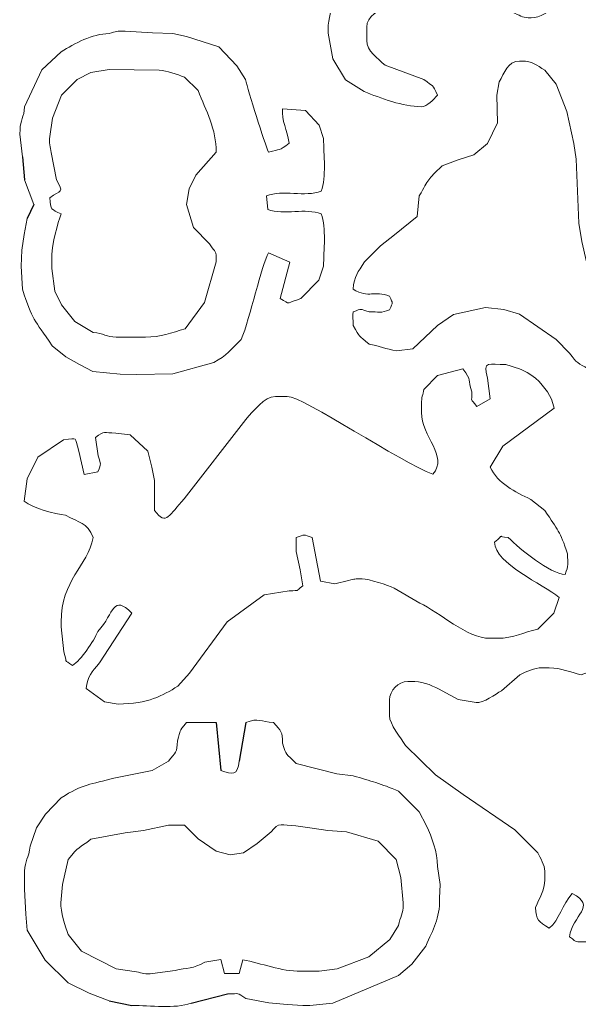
# Model space of a CAD drawing. Header units: millimetres. Extents: x 106 to 656, y 23 to 326.
# Drawn here: x 433 to 519.5, y 28 to 181 of the extents above; entities that cross this region are included whole.
import ezdxf

# ---------------------------------------------------------------- set-up
doc = ezdxf.new("R2010")
doc.units = ezdxf.units.MM
doc.header["$MEASUREMENT"] = 0
doc.layers.add('Layer 1', color=7, linetype='Continuous')

msp = doc.modelspace()

# ---------------------------------------------------------------- linework, layer by layer
for p, q in [((433.41, 159.85), (433.74, 156.3)), ((435.15, 152.45), (434.12, 150.32)), ((463.39, 72.36), (464.1, 64.96)), ((467.95, 72.36), (466.92, 66.38)), ((446.8, 29.32), (450.33, 28.61)), ((459.49, 28.97), (465.13, 30.39))]:
    msp.add_line(p, q)
at = {"layer": 'Layer 1', "lineweight": 20}
for points, knots in [([(529.71, 191.58), (529.71, 191.58), (538.17, 188.74), (538.17, 188.74), (538.17, 188.74), (538.17, 188.74), (540.99, 186.31), (540.99, 186.31), (540.99, 186.31), (542.02, 184.77), (543.34, 182.34), (543.2, 180.27), (543.2, 180.27), (543.2, 180.27), (542.77, 177.49), (542.77, 177.49), (542.77, 177.49), (542.73, 175.54), (542.4, 175.6), (541.69, 173.94), (541.69, 173.94), (541.69, 173.94), (538.82, 171.22), (538.82, 171.22), (538.82, 171.22), (538.82, 171.22), (536.33, 169.91), (536.33, 169.91), (536.33, 169.91), (536.33, 169.91), (532.53, 168.26), (532.53, 168.26), (532.53, 168.26), (532.53, 168.26), (527.59, 167.96), (527.59, 167.96), (527.59, 167.96), (526.23, 169.44), (526.56, 168.43), (526.51, 170.45), (526.51, 170.45), (528.77, 172.58), (531.54, 173.17), (534.31, 174.29), (534.31, 174.29), (534.31, 174.29), (537.13, 177.14), (537.13, 177.14), (537.13, 177.14), (537.51, 179.27), (537.41, 179.27), (536.76, 181.34), (536.76, 181.34), (533.66, 184.42), (531.59, 183.71), (527.92, 184.77), (527.92, 184.77), (527.92, 184.77), (524.07, 185.48), (524.07, 185.48), (524.07, 185.48), (524.07, 185.48), (521.95, 185.96), (521.95, 185.96), (521.95, 185.96), (521.95, 185.96), (518.76, 185.96), (518.76, 185.96), (518.76, 185.96), (518.76, 185.96), (515.94, 183.11), (515.94, 183.11), (515.94, 183.11), (514.86, 182.4), (513.49, 181.34), (512.08, 181.34), (512.08, 181.34), (510.81, 181.34), (510.63, 181.58), (509.59, 182.05), (509.59, 182.05), (508.37, 182.7), (504.66, 185.96), (503.95, 185.96), (503.95, 185.96), (502.21, 185.96), (497.75, 185.07), (496.2, 184.53), (496.2, 184.53), (493.71, 184.48), (486.66, 183.11), (486.66, 179.92), (486.66, 179.92), (486.66, 179.92), (486.66, 177.85), (486.66, 177.85), (486.66, 177.85), (486.66, 176.25), (488.35, 175.06), (489.52, 174), (489.52, 174), (489.52, 174), (495.49, 171.81), (495.49, 171.81), (495.49, 171.81), (497.04, 170.56), (496.81, 171.22), (497.61, 169.38), (497.61, 169.38), (496.95, 168.73), (496.01, 167.6), (495.12, 167.6), (495.12, 167.6), (492.25, 167.6), (488.77, 168.91), (486.28, 169.97), (486.28, 169.97), (486.28, 169.97), (483.37, 171.75), (483.37, 171.75), (483.37, 171.75), (483.37, 171.75), (481.39, 175), (481.39, 175), (481.39, 175), (481.25, 176.6), (480.69, 177.9), (480.69, 179.62), (480.69, 179.62), (480.69, 181.28), (481.25, 182.58), (481.35, 184.24), (481.35, 184.24), (481.35, 184.24), (484.54, 187.73), (484.54, 187.73), (484.54, 187.73), (486.94, 189.27), (493.28, 191.7), (496.2, 191.93), (496.2, 191.93), (496.2, 191.93), (501.56, 194.72), (501.56, 194.72), (501.56, 194.72), (501.56, 194.72), (503.62, 197.56), (503.62, 197.56), (503.62, 197.56), (503.72, 199.1), (503.91, 200.52), (504.66, 201.82), (504.66, 201.82), (506.26, 202.35), (508.7, 202.41), (510.3, 201.82), (510.3, 201.82), (510.3, 201.82), (510.3, 195.13), (510.3, 195.13), (510.3, 195.13), (511.8, 193.77), (510.81, 194.12), (512.79, 194.07), (512.79, 194.07), (513.73, 196.49), (512.55, 199.75), (513.49, 202.18), (513.49, 202.18), (513.49, 202.18), (518.43, 202.18), (518.43, 202.18), (518.43, 202.18), (519.74, 200.75), (519.79, 200.87), (519.84, 198.98), (519.84, 198.98), (519.84, 198.98), (520.54, 196.55), (520.54, 196.55), (520.54, 196.55), (520.54, 196.55), (522.99, 194.01), (522.99, 194.01), (522.99, 194.01), (522.99, 194.01), (527.97, 192.29), (527.97, 192.29)], [0, 0, 0, 0, 0.021277, 0.021277, 0.021277, 0.021277, 0.042553, 0.042553, 0.042553, 0.042553, 0.06383, 0.06383, 0.06383, 0.06383, 0.085106, 0.085106, 0.085106, 0.085106, 0.106383, 0.106383, 0.106383, 0.106383, 0.12766, 0.12766, 0.12766, 0.12766, 0.148936, 0.148936, 0.148936, 0.148936, 0.170213, 0.170213, 0.170213, 0.170213, 0.191489, 0.191489, 0.191489, 0.191489, 0.212766, 0.212766, 0.212766, 0.212766, 0.234043, 0.234043, 0.234043, 0.234043, 0.255319, 0.255319, 0.255319, 0.255319, 0.276596, 0.276596, 0.276596, 0.276596, 0.297872, 0.297872, 0.297872, 0.297872, 0.319149, 0.319149, 0.319149, 0.319149, 0.340426, 0.340426, 0.340426, 0.340426, 0.361702, 0.361702, 0.361702, 0.361702, 0.382979, 0.382979, 0.382979, 0.382979, 0.404255, 0.404255, 0.404255, 0.404255, 0.425532, 0.425532, 0.425532, 0.425532, 0.446809, 0.446809, 0.446809, 0.446809, 0.468085, 0.468085, 0.468085, 0.468085, 0.489362, 0.489362, 0.489362, 0.489362, 0.510638, 0.510638, 0.510638, 0.510638, 0.531915, 0.531915, 0.531915, 0.531915, 0.553191, 0.553191, 0.553191, 0.553191, 0.574468, 0.574468, 0.574468, 0.574468, 0.595745, 0.595745, 0.595745, 0.595745, 0.617021, 0.617021, 0.617021, 0.617021, 0.638298, 0.638298, 0.638298, 0.638298, 0.659574, 0.659574, 0.659574, 0.659574, 0.680851, 0.680851, 0.680851, 0.680851, 0.702128, 0.702128, 0.702128, 0.702128, 0.723404, 0.723404, 0.723404, 0.723404, 0.744681, 0.744681, 0.744681, 0.744681, 0.765957, 0.765957, 0.765957, 0.765957, 0.787234, 0.787234, 0.787234, 0.787234, 0.808511, 0.808511, 0.808511, 0.808511, 0.829787, 0.829787, 0.829787, 0.829787, 0.851064, 0.851064, 0.851064, 0.851064, 0.87234, 0.87234, 0.87234, 0.87234, 0.893617, 0.893617, 0.893617, 0.893617, 0.914894, 0.914894, 0.914894, 0.914894, 0.93617, 0.93617, 0.93617, 0.93617, 0.957447, 0.957447, 0.957447, 0.957447, 0.978723, 0.978723, 0.978723, 0.978723, 1, 1, 1, 1]), ([(434.12, 150.32), (434.12, 150.32), (433.69, 147.83), (433.69, 147.83), (433.69, 147.83), (433.69, 147.83), (433.32, 145.41), (433.32, 145.41), (433.32, 145.41), (433.32, 145.41), (433.18, 142.92), (433.18, 142.92), (433.18, 142.92), (433.18, 142.92), (433.41, 139.37), (433.41, 139.37), (433.41, 139.37), (434.96, 134.51), (435.15, 134.81), (438.02, 130.61), (438.02, 130.61), (438.02, 130.61), (440.13, 128.89), (440.13, 128.89), (440.13, 128.89), (440.13, 128.89), (442.2, 127.71), (442.2, 127.71), (442.2, 127.71), (442.2, 127.71), (444.31, 126.64), (444.31, 126.64), (444.31, 126.64), (444.31, 126.64), (448.54, 126.23), (448.54, 126.23), (448.54, 126.23), (448.54, 126.23), (451.03, 126.17), (451.03, 126.17), (451.03, 126.17), (451.03, 126.17), (456.67, 126.29), (456.67, 126.29), (456.67, 126.29), (456.67, 126.29), (463.02, 128.06), (463.02, 128.06), (463.02, 128.06), (464.99, 129.13), (465.6, 129.96), (467.25, 131.61), (467.25, 131.61), (468.61, 134.93), (470.4, 143.1), (471.48, 144.99), (471.48, 144.99), (471.48, 144.99), (474.77, 143.57), (474.77, 143.57), (474.77, 143.57), (474.77, 143.57), (473.26, 137.95), (473.26, 137.95), (473.26, 137.95), (474.86, 136.88), (474.34, 137.24), (476.46, 137.95), (476.46, 137.95), (476.46, 137.95), (479.23, 140.79), (479.23, 140.79), (479.23, 140.79), (479.23, 140.79), (479.98, 142.92), (479.98, 142.92), (479.98, 142.92), (479.98, 145.41), (480.45, 148.78), (479.61, 151.03), (479.61, 151.03), (477.21, 151.98), (473.92, 150.79), (471.34, 151.68), (471.34, 151.68), (471.34, 151.68), (471.15, 153.81), (471.15, 153.81), (471.15, 153.81), (473.64, 154.82), (477.12, 153.58), (479.61, 154.52), (479.61, 154.52), (480.45, 156.77), (479.98, 160.15), (479.98, 162.69), (479.98, 162.69), (479.98, 162.69), (479.28, 164.76), (479.28, 164.76), (479.28, 164.76), (479.28, 164.76), (477.16, 167.01), (477.16, 167.01), (477.16, 167.01), (477.16, 167.01), (473.64, 167.25), (473.64, 167.25), (473.64, 167.25), (473.5, 165.47), (474.3, 163.99), (474.67, 161.98), (474.67, 161.98), (472.98, 160.62), (473.36, 161.15), (471.48, 160.56), (471.48, 160.56), (470.77, 162.04), (468.33, 170.09), (467.91, 171.81), (467.91, 171.81), (467.91, 171.81), (466.54, 173.94), (466.54, 173.94), (466.54, 173.94), (466.54, 173.94), (463.77, 176.84), (463.77, 176.84), (463.77, 176.84), (463.77, 176.84), (458.79, 178.44), (458.79, 178.44), (458.79, 178.44), (458.79, 178.44), (456.67, 178.91), (456.67, 178.91), (456.67, 178.91), (456.67, 178.91), (453.53, 179.03), (453.53, 179.03), (453.53, 179.03), (453.53, 179.03), (449.3, 179.27), (449.3, 179.27), (449.3, 179.27), (447.93, 179.33), (447.93, 179.27), (446.8, 178.91), (446.8, 178.91), (444.17, 178.85), (441.49, 177.43), (439.38, 176.07), (439.38, 176.07), (439.38, 176.07), (436.42, 173.29), (436.42, 173.29), (436.42, 173.29), (436.42, 173.29), (433.74, 167.6), (433.74, 167.6), (433.74, 167.6), (433.65, 165.95), (433.03, 165.53), (433.03, 164.05), (433.03, 164.05), (433.03, 164.05), (432.99, 163.34), (432.99, 163.34), (432.99, 163.34), (432.99, 163.34), (433.41, 159.85), (433.41, 159.85)], [0, 0, 0, 0, 0.023256, 0.023256, 0.023256, 0.023256, 0.046512, 0.046512, 0.046512, 0.046512, 0.069767, 0.069767, 0.069767, 0.069767, 0.093023, 0.093023, 0.093023, 0.093023, 0.116279, 0.116279, 0.116279, 0.116279, 0.139535, 0.139535, 0.139535, 0.139535, 0.162791, 0.162791, 0.162791, 0.162791, 0.186047, 0.186047, 0.186047, 0.186047, 0.209302, 0.209302, 0.209302, 0.209302, 0.232558, 0.232558, 0.232558, 0.232558, 0.255814, 0.255814, 0.255814, 0.255814, 0.27907, 0.27907, 0.27907, 0.27907, 0.302326, 0.302326, 0.302326, 0.302326, 0.325581, 0.325581, 0.325581, 0.325581, 0.348837, 0.348837, 0.348837, 0.348837, 0.372093, 0.372093, 0.372093, 0.372093, 0.395349, 0.395349, 0.395349, 0.395349, 0.418605, 0.418605, 0.418605, 0.418605, 0.44186, 0.44186, 0.44186, 0.44186, 0.465116, 0.465116, 0.465116, 0.465116, 0.488372, 0.488372, 0.488372, 0.488372, 0.511628, 0.511628, 0.511628, 0.511628, 0.534884, 0.534884, 0.534884, 0.534884, 0.55814, 0.55814, 0.55814, 0.55814, 0.581395, 0.581395, 0.581395, 0.581395, 0.604651, 0.604651, 0.604651, 0.604651, 0.627907, 0.627907, 0.627907, 0.627907, 0.651163, 0.651163, 0.651163, 0.651163, 0.674419, 0.674419, 0.674419, 0.674419, 0.697674, 0.697674, 0.697674, 0.697674, 0.72093, 0.72093, 0.72093, 0.72093, 0.744186, 0.744186, 0.744186, 0.744186, 0.767442, 0.767442, 0.767442, 0.767442, 0.790698, 0.790698, 0.790698, 0.790698, 0.813953, 0.813953, 0.813953, 0.813953, 0.837209, 0.837209, 0.837209, 0.837209, 0.860465, 0.860465, 0.860465, 0.860465, 0.883721, 0.883721, 0.883721, 0.883721, 0.906977, 0.906977, 0.906977, 0.906977, 0.930233, 0.930233, 0.930233, 0.930233, 0.953488, 0.953488, 0.953488, 0.953488, 0.976744, 0.976744, 0.976744, 0.976744, 1, 1, 1, 1]), ([(507.15, 171.45), (507.15, 171.45), (506.77, 169.38), (506.77, 169.38), (506.77, 169.38), (506.77, 169.38), (506.87, 165.12), (506.87, 165.12), (506.87, 165.12), (506.87, 165.12), (505.36, 161.92), (505.36, 161.92), (505.36, 161.92), (505.36, 161.92), (503.25, 160.15), (503.25, 160.15), (503.25, 160.15), (503.25, 160.15), (500.8, 159.38), (500.8, 159.38), (500.8, 159.38), (500.8, 159.38), (498.31, 158.43), (498.31, 158.43), (498.31, 158.43), (495.96, 156.24), (496.34, 156.48), (494.79, 153.81), (494.79, 153.81), (494.79, 153.81), (494.46, 150.62), (494.46, 150.62), (494.46, 150.62), (494.46, 150.62), (490.93, 147.77), (490.93, 147.77), (490.93, 147.77), (490.93, 147.77), (488.77, 146.06), (488.77, 146.06), (488.77, 146.06), (488.77, 146.06), (486.33, 143.63), (486.33, 143.63), (486.33, 143.63), (485.25, 141.91), (484.73, 141.5), (484.54, 139.37), (484.54, 139.37), (487.08, 137.89), (487.79, 139.25), (490.18, 138.3), (490.18, 138.3), (490.75, 136.94), (490.75, 137.59), (490.18, 136.17), (490.18, 136.17), (488.82, 135.64), (488.58, 135.88), (487.03, 135.88), (487.03, 135.88), (485.48, 136.35), (486.05, 136.41), (484.54, 135.88), (484.54, 135.88), (484.5, 135.17), (484.54, 134.75), (484.54, 133.74), (484.54, 133.74), (485.67, 131.85), (485.3, 132.32), (487.03, 130.9), (487.03, 130.9), (488.44, 130.61), (489.67, 130.13), (491.26, 129.84), (491.26, 129.84), (491.26, 129.84), (493.8, 130.13), (493.8, 130.13), (493.8, 130.13), (493.8, 130.13), (497.61, 133.74), (497.61, 133.74), (497.61, 133.74), (497.61, 133.74), (500.1, 135.46), (500.1, 135.46), (500.1, 135.46), (500.1, 135.46), (505.03, 136.53), (505.03, 136.53), (505.03, 136.53), (505.03, 136.53), (507.85, 136.23), (507.85, 136.23), (507.85, 136.23), (507.85, 136.23), (510.3, 135.52), (510.3, 135.52), (510.3, 135.52), (510.3, 135.52), (515.94, 131.61), (515.94, 131.61), (515.94, 131.61), (515.94, 131.61), (518.05, 129.48), (518.05, 129.48), (518.05, 129.48), (519.13, 127.94), (519.37, 127.94), (520.92, 127.06), (520.92, 127.06), (520.92, 127.06), (523.69, 126.7), (523.69, 126.7), (523.69, 126.7), (523.69, 126.7), (524.4, 126.7), (524.4, 126.7), (524.4, 126.7), (525.76, 126.7), (526.79, 127.29), (527.97, 127.71), (527.97, 127.71), (529.43, 129.25), (529.9, 129.19), (530.08, 131.26), (530.08, 131.26), (527.26, 132.56), (526.37, 131.44), (523.88, 132.32), (523.88, 132.32), (523.88, 132.32), (523.69, 134.45), (523.69, 134.45), (523.69, 134.45), (525.95, 135.28), (528.16, 134.28), (530.51, 135.17), (530.51, 135.17), (530.51, 135.17), (530.08, 137.24), (530.08, 137.24), (530.08, 137.24), (528.16, 139.13), (528.81, 138.66), (526.18, 138.6), (526.18, 138.6), (526.18, 138.6), (523.36, 139.72), (523.36, 139.72), (523.36, 139.72), (521.53, 141.56), (521.67, 141.68), (520.64, 143.63), (520.64, 143.63), (520.64, 143.63), (519.93, 146.77), (519.93, 146.77), (519.93, 146.77), (519.93, 146.77), (519.46, 149.61), (519.46, 149.61), (519.46, 149.61), (519.46, 149.61), (519.27, 154.52), (519.27, 154.52), (519.27, 154.52), (519.27, 154.52), (519.04, 159.49), (519.04, 159.49), (519.04, 159.49), (519.04, 159.49), (518.71, 161.92), (518.71, 161.92), (518.71, 161.92), (518.71, 161.92), (517.63, 166.84), (517.63, 166.84), (517.63, 166.84), (517.63, 166.84), (515.94, 171.1), (515.94, 171.1), (515.94, 171.1), (515.94, 171.1), (514.2, 173.23), (514.2, 173.23), (514.2, 173.23), (512.93, 174.06), (512.27, 174.65), (510.67, 174.65), (510.67, 174.65), (510.67, 174.65), (510.3, 174.65), (510.3, 174.65), (510.3, 174.65), (508.42, 174.65), (507.95, 172.81), (507.15, 171.45)], [0, 0, 0, 0, 0.02, 0.02, 0.02, 0.02, 0.04, 0.04, 0.04, 0.04, 0.06, 0.06, 0.06, 0.06, 0.08, 0.08, 0.08, 0.08, 0.1, 0.1, 0.1, 0.1, 0.12, 0.12, 0.12, 0.12, 0.14, 0.14, 0.14, 0.14, 0.16, 0.16, 0.16, 0.16, 0.18, 0.18, 0.18, 0.18, 0.2, 0.2, 0.2, 0.2, 0.22, 0.22, 0.22, 0.22, 0.24, 0.24, 0.24, 0.24, 0.26, 0.26, 0.26, 0.26, 0.28, 0.28, 0.28, 0.28, 0.3, 0.3, 0.3, 0.3, 0.32, 0.32, 0.32, 0.32, 0.34, 0.34, 0.34, 0.34, 0.36, 0.36, 0.36, 0.36, 0.38, 0.38, 0.38, 0.38, 0.4, 0.4, 0.4, 0.4, 0.42, 0.42, 0.42, 0.42, 0.44, 0.44, 0.44, 0.44, 0.46, 0.46, 0.46, 0.46, 0.48, 0.48, 0.48, 0.48, 0.5, 0.5, 0.5, 0.5, 0.52, 0.52, 0.52, 0.52, 0.54, 0.54, 0.54, 0.54, 0.56, 0.56, 0.56, 0.56, 0.58, 0.58, 0.58, 0.58, 0.6, 0.6, 0.6, 0.6, 0.62, 0.62, 0.62, 0.62, 0.64, 0.64, 0.64, 0.64, 0.66, 0.66, 0.66, 0.66, 0.68, 0.68, 0.68, 0.68, 0.7, 0.7, 0.7, 0.7, 0.72, 0.72, 0.72, 0.72, 0.74, 0.74, 0.74, 0.74, 0.76, 0.76, 0.76, 0.76, 0.78, 0.78, 0.78, 0.78, 0.8, 0.8, 0.8, 0.8, 0.82, 0.82, 0.82, 0.82, 0.84, 0.84, 0.84, 0.84, 0.86, 0.86, 0.86, 0.86, 0.88, 0.88, 0.88, 0.88, 0.9, 0.9, 0.9, 0.9, 0.92, 0.92, 0.92, 0.92, 0.94, 0.94, 0.94, 0.94, 0.96, 0.96, 0.96, 0.96, 0.98, 0.98, 0.98, 0.98, 1, 1, 1, 1]), ([(443.98, 172.87), (443.98, 172.87), (441.87, 171.81), (441.87, 171.81), (441.87, 171.81), (441.87, 171.81), (439.43, 169.38), (439.43, 169.38), (439.43, 169.38), (439.43, 169.38), (438.06, 165.83), (438.06, 165.83), (438.06, 165.83), (438.06, 165.83), (437.64, 162.99), (437.64, 162.99), (437.64, 162.99), (437.45, 161.98), (437.73, 161.39), (437.83, 160.5), (437.83, 160.5), (437.83, 160.5), (438.67, 156.3), (438.67, 156.3), (438.67, 156.3), (439.9, 154.23), (439.29, 154.7), (437.64, 153.52), (437.64, 153.52), (437.69, 151.62), (437.88, 151.74), (439.38, 151.03), (439.38, 151.03), (438.86, 149.67), (437.97, 146.18), (437.97, 144.7), (437.97, 144.7), (437.97, 144.7), (437.92, 142.56), (437.92, 142.56), (437.92, 142.56), (437.92, 142.56), (438.39, 139.07), (438.39, 139.07), (438.39, 139.07), (438.39, 139.07), (439.43, 136.94), (439.43, 136.94), (439.43, 136.94), (439.43, 136.94), (441.49, 134.4), (441.49, 134.4), (441.49, 134.4), (441.49, 134.4), (444.36, 132.68), (444.36, 132.68), (444.36, 132.68), (445.96, 132.56), (446.38, 131.97), (447.89, 131.97), (447.89, 131.97), (447.89, 131.97), (452.44, 131.97), (452.44, 131.97), (452.44, 131.97), (454.75, 131.97), (456.49, 132.62), (458.55, 133.27), (458.55, 133.27), (458.55, 133.27), (461.56, 137.3), (461.56, 137.3), (461.56, 137.3), (461.56, 137.3), (463.39, 143.63), (463.39, 143.63), (463.39, 143.63), (463.35, 145.52), (463.35, 144.87), (462.31, 146.41), (462.31, 146.41), (462.31, 146.41), (459.87, 148.9), (459.87, 148.9), (459.87, 148.9), (459.87, 148.9), (458.79, 152.45), (458.79, 152.45), (458.79, 152.45), (458.79, 152.45), (459.21, 154.88), (459.21, 154.88), (459.21, 154.88), (459.21, 154.88), (460.2, 157.01), (460.2, 157.01), (460.2, 157.01), (460.2, 157.01), (463.39, 160.56), (463.39, 160.56), (463.39, 160.56), (463.39, 164.11), (461.8, 167.01), (460.57, 170.09), (460.57, 170.09), (460.57, 170.09), (458.46, 172.16), (458.46, 172.16), (458.46, 172.16), (457.33, 172.58), (455.73, 173.23), (454.56, 173.23), (454.56, 173.23), (454.56, 173.23), (446.8, 173.35), (446.8, 173.35), (446.8, 173.35), (446.8, 173.35), (443.98, 172.87), (443.98, 172.87)], [0, 0, 0, 0, 0.033333, 0.033333, 0.033333, 0.033333, 0.066667, 0.066667, 0.066667, 0.066667, 0.1, 0.1, 0.1, 0.1, 0.133333, 0.133333, 0.133333, 0.133333, 0.166667, 0.166667, 0.166667, 0.166667, 0.2, 0.2, 0.2, 0.2, 0.233333, 0.233333, 0.233333, 0.233333, 0.266667, 0.266667, 0.266667, 0.266667, 0.3, 0.3, 0.3, 0.3, 0.333333, 0.333333, 0.333333, 0.333333, 0.366667, 0.366667, 0.366667, 0.366667, 0.4, 0.4, 0.4, 0.4, 0.433333, 0.433333, 0.433333, 0.433333, 0.466667, 0.466667, 0.466667, 0.466667, 0.5, 0.5, 0.5, 0.5, 0.533333, 0.533333, 0.533333, 0.533333, 0.566667, 0.566667, 0.566667, 0.566667, 0.6, 0.6, 0.6, 0.6, 0.633333, 0.633333, 0.633333, 0.633333, 0.666667, 0.666667, 0.666667, 0.666667, 0.7, 0.7, 0.7, 0.7, 0.733333, 0.733333, 0.733333, 0.733333, 0.766667, 0.766667, 0.766667, 0.766667, 0.8, 0.8, 0.8, 0.8, 0.833333, 0.833333, 0.833333, 0.833333, 0.866667, 0.866667, 0.866667, 0.866667, 0.9, 0.9, 0.9, 0.9, 0.933333, 0.933333, 0.933333, 0.933333, 0.966667, 0.966667, 0.966667, 0.966667, 1, 1, 1, 1]), ([(448.21, 75.2), (448.21, 75.2), (446.1, 75.55), (446.1, 75.55), (446.1, 75.55), (446.1, 75.55), (443.28, 77.63), (443.28, 77.63), (443.28, 77.63), (443.42, 79.52), (444.13, 80.11), (445.3, 81.59), (445.3, 81.59), (445.3, 81.59), (450.33, 89.29), (450.33, 89.29), (450.33, 89.29), (447.32, 92.25), (447.7, 89.35), (445.07, 86.45), (445.07, 86.45), (444.41, 84.91), (442.48, 82.07), (441.16, 81.18), (441.16, 81.18), (439.66, 82.18), (440.37, 81.47), (439.8, 83.31), (439.8, 83.31), (439.8, 83.31), (439.38, 87.16), (439.38, 87.16), (439.38, 87.16), (439.38, 87.16), (439.38, 87.87), (439.38, 87.87), (439.38, 87.87), (439.38, 94.44), (443.42, 96.51), (444.36, 100.95), (444.36, 100.95), (443.28, 103.44), (442.29, 103.14), (440.08, 104.44), (440.08, 104.44), (438.39, 104.56), (435.1, 105.51), (433.65, 106.57), (433.65, 106.57), (433.65, 106.57), (434.12, 110.07), (434.12, 110.07), (434.12, 110.07), (434.12, 110.07), (435.76, 113.38), (435.76, 113.38), (435.76, 113.38), (435.76, 113.38), (439.76, 116.1), (439.76, 116.1), (439.76, 116.1), (442.1, 116.22), (441.4, 116.76), (442.1, 114.33), (442.1, 114.33), (442.1, 114.33), (442.95, 110.72), (442.95, 110.72), (442.95, 110.72), (442.95, 110.72), (445.07, 111.13), (445.07, 111.13), (445.07, 111.13), (445.63, 112.61), (445.54, 112.08), (445.11, 113.62), (445.11, 113.62), (445.11, 113.62), (444.69, 116.46), (444.69, 116.46), (444.69, 116.46), (446.19, 117.52), (445.91, 117.17), (447.84, 117.11), (447.84, 117.11), (447.84, 117.11), (450.05, 116.87), (450.05, 116.87), (450.05, 116.87), (450.05, 116.87), (452.82, 114.33), (452.82, 114.33), (452.82, 114.33), (452.82, 114.33), (453.43, 111.84), (453.43, 111.84), (453.43, 111.84), (453.43, 111.84), (453.85, 109.77), (453.85, 109.77), (453.85, 109.77), (453.85, 109.77), (453.85, 105.15), (453.85, 105.15), (453.85, 105.15), (455.64, 102.61), (456.16, 104.62), (458.41, 106.93), (458.41, 106.93), (458.41, 106.93), (467.95, 119.24), (467.95, 119.24), (467.95, 119.24), (469.22, 120.54), (470.77, 122.79), (472.56, 122.79), (472.56, 122.79), (472.56, 122.79), (474.34, 122.79), (474.34, 122.79), (474.34, 122.79), (476.88, 122.79), (491.97, 112.49), (496.9, 110.78), (496.9, 110.78), (499.35, 113.56), (495.12, 116.58), (495.12, 120.31), (495.12, 120.31), (495.12, 120.31), (495.12, 121.73), (495.12, 121.73), (495.12, 121.73), (495.12, 122.56), (495.35, 123.09), (495.49, 123.86), (495.49, 123.86), (495.49, 123.86), (497.61, 126.05), (497.61, 126.05), (497.61, 126.05), (497.61, 126.05), (501.51, 127.06), (501.51, 127.06), (501.51, 127.06), (503.01, 125.1), (502.21, 125.58), (502.92, 123.5), (502.92, 123.5), (502.92, 121.61), (502.64, 122.73), (503.67, 121.25), (503.67, 121.25), (503.67, 121.25), (505.74, 122.44), (505.74, 122.44), (505.74, 122.44), (505.74, 122.44), (505.36, 125.63), (505.36, 125.63), (505.36, 125.63), (504.47, 128.42), (505.64, 127.71), (508.18, 127.71), (508.18, 127.71), (510.63, 126.94), (510.53, 127.11), (512.79, 125.63), (512.79, 125.63), (514.29, 124.1), (515.19, 123.03), (515.66, 120.96), (515.66, 120.96), (515.66, 120.96), (507.71, 115.1), (507.71, 115.1), (507.71, 115.1), (507.71, 115.1), (505.74, 111.84), (505.74, 111.84), (505.74, 111.84), (506.96, 109.36), (509.59, 107.99), (512.04, 106.87), (512.04, 106.87), (512.04, 106.87), (514.2, 105.15), (514.2, 105.15), (514.2, 105.15), (516.31, 102.02), (516.5, 102.02), (517.72, 98.46), (517.72, 98.46), (517.72, 96.87), (517.91, 96.69), (517.35, 95.27), (517.35, 95.27), (515.04, 95.33), (510.34, 99.23), (508.56, 100.95), (508.56, 100.95), (506.63, 101.07), (508.18, 101.66), (506.44, 100.24), (506.44, 100.24), (506.49, 96.92), (513.82, 93.79), (516.45, 91.72), (516.45, 91.72), (516.45, 91.72), (515.61, 89.29), (515.61, 89.29), (515.61, 89.29), (515.61, 89.29), (513.12, 86.8), (513.12, 86.8), (513.12, 86.8), (510.72, 86.33), (509.69, 85.38), (506.77, 85.38), (506.77, 85.38), (506.77, 85.38), (505.74, 85.38), (505.74, 85.38), (505.74, 85.38), (502.12, 85.38), (497.89, 89.41), (494.88, 90.83), (494.88, 90.83), (494.88, 90.83), (490.89, 93.14), (490.89, 93.14), (490.89, 93.14), (489.99, 93.61), (486.94, 94.56), (485.95, 94.56), (485.95, 94.56), (484.64, 94.56), (485.01, 94.62), (483.84, 94.32), (483.84, 94.32), (483.84, 94.32), (481.72, 93.79), (481.72, 93.79), (481.72, 93.79), (481.72, 93.79), (479.51, 94.2), (479.51, 94.2), (479.51, 94.2), (479.51, 94.2), (478.62, 98.82), (478.62, 98.82), (478.62, 98.82), (478.62, 98.82), (478.2, 100.95), (478.2, 100.95), (478.2, 100.95), (476.79, 101.48), (477.16, 101.48), (475.75, 100.95), (475.75, 100.95), (475.71, 100.24), (475.71, 99.82), (475.75, 98.82), (475.75, 98.82), (475.75, 98.82), (476.37, 95.98), (476.37, 95.98), (476.37, 95.98), (476.37, 95.98), (476.79, 93.49), (476.79, 93.49), (476.79, 93.49), (475.43, 92.54), (476.55, 92.84), (474.67, 92.72), (474.67, 92.72), (474.67, 92.72), (470.77, 92.13), (470.77, 92.13)], [0, 0, 0, 0, 0.014286, 0.014286, 0.014286, 0.014286, 0.028571, 0.028571, 0.028571, 0.028571, 0.042857, 0.042857, 0.042857, 0.042857, 0.057143, 0.057143, 0.057143, 0.057143, 0.071429, 0.071429, 0.071429, 0.071429, 0.085714, 0.085714, 0.085714, 0.085714, 0.1, 0.1, 0.1, 0.1, 0.114286, 0.114286, 0.114286, 0.114286, 0.128571, 0.128571, 0.128571, 0.128571, 0.142857, 0.142857, 0.142857, 0.142857, 0.157143, 0.157143, 0.157143, 0.157143, 0.171429, 0.171429, 0.171429, 0.171429, 0.185714, 0.185714, 0.185714, 0.185714, 0.2, 0.2, 0.2, 0.2, 0.214286, 0.214286, 0.214286, 0.214286, 0.228571, 0.228571, 0.228571, 0.228571, 0.242857, 0.242857, 0.242857, 0.242857, 0.257143, 0.257143, 0.257143, 0.257143, 0.271429, 0.271429, 0.271429, 0.271429, 0.285714, 0.285714, 0.285714, 0.285714, 0.3, 0.3, 0.3, 0.3, 0.314286, 0.314286, 0.314286, 0.314286, 0.328571, 0.328571, 0.328571, 0.328571, 0.342857, 0.342857, 0.342857, 0.342857, 0.357143, 0.357143, 0.357143, 0.357143, 0.371429, 0.371429, 0.371429, 0.371429, 0.385714, 0.385714, 0.385714, 0.385714, 0.4, 0.4, 0.4, 0.4, 0.414286, 0.414286, 0.414286, 0.414286, 0.428571, 0.428571, 0.428571, 0.428571, 0.442857, 0.442857, 0.442857, 0.442857, 0.457143, 0.457143, 0.457143, 0.457143, 0.471429, 0.471429, 0.471429, 0.471429, 0.485714, 0.485714, 0.485714, 0.485714, 0.5, 0.5, 0.5, 0.5, 0.514286, 0.514286, 0.514286, 0.514286, 0.528571, 0.528571, 0.528571, 0.528571, 0.542857, 0.542857, 0.542857, 0.542857, 0.557143, 0.557143, 0.557143, 0.557143, 0.571429, 0.571429, 0.571429, 0.571429, 0.585714, 0.585714, 0.585714, 0.585714, 0.6, 0.6, 0.6, 0.6, 0.614286, 0.614286, 0.614286, 0.614286, 0.628571, 0.628571, 0.628571, 0.628571, 0.642857, 0.642857, 0.642857, 0.642857, 0.657143, 0.657143, 0.657143, 0.657143, 0.671429, 0.671429, 0.671429, 0.671429, 0.685714, 0.685714, 0.685714, 0.685714, 0.7, 0.7, 0.7, 0.7, 0.714286, 0.714286, 0.714286, 0.714286, 0.728571, 0.728571, 0.728571, 0.728571, 0.742857, 0.742857, 0.742857, 0.742857, 0.757143, 0.757143, 0.757143, 0.757143, 0.771429, 0.771429, 0.771429, 0.771429, 0.785714, 0.785714, 0.785714, 0.785714, 0.8, 0.8, 0.8, 0.8, 0.814286, 0.814286, 0.814286, 0.814286, 0.828571, 0.828571, 0.828571, 0.828571, 0.842857, 0.842857, 0.842857, 0.842857, 0.857143, 0.857143, 0.857143, 0.857143, 0.871429, 0.871429, 0.871429, 0.871429, 0.885714, 0.885714, 0.885714, 0.885714, 0.9, 0.9, 0.9, 0.9, 0.914286, 0.914286, 0.914286, 0.914286, 0.928571, 0.928571, 0.928571, 0.928571, 0.942857, 0.942857, 0.942857, 0.942857, 0.957143, 0.957143, 0.957143, 0.957143, 0.971429, 0.971429, 0.971429, 0.971429, 0.985714, 0.985714, 0.985714, 0.985714, 1, 1, 1, 1]), ([(448.21, 75.2), (452.87, 75.26), (455.08, 76.5), (457.43, 77.98), (457.43, 77.98), (457.43, 77.98), (459.26, 79.99), (459.26, 79.99), (459.26, 79.99), (459.26, 79.99), (465.09, 87.93), (465.09, 87.93), (465.09, 87.93), (465.09, 87.93), (470.77, 92.13), (470.77, 92.13)], [0, 0, 0, 0, 0.25, 0.25, 0.25, 0.25, 0.5, 0.5, 0.5, 0.5, 0.75, 0.75, 0.75, 0.75, 1, 1, 1, 1]), ([(524.77, 81.53), (524.77, 81.53), (519.84, 79.76), (519.84, 79.76), (519.84, 79.76), (518.05, 80.11), (516.83, 80.82), (514.9, 80.82), (514.9, 80.82), (514.9, 80.82), (513.82, 80.82), (513.82, 80.82), (513.82, 80.82), (512.51, 80.82), (511.47, 80.23), (510.34, 79.76), (510.34, 79.76), (510.34, 79.76), (507.48, 77.27), (507.48, 77.27), (507.48, 77.27), (506.63, 76.74), (504.66, 75.32), (503.58, 75.44), (503.58, 75.44), (503.58, 75.44), (500.8, 75.91), (500.8, 75.91), (500.8, 75.91), (500.8, 75.91), (498.31, 77.27), (498.31, 77.27), (498.31, 77.27), (497.09, 77.92), (495.59, 78.69), (494.08, 78.69), (494.08, 78.69), (494.08, 78.69), (493, 78.69), (493, 78.69), (493, 78.69), (491.55, 78.69), (490.18, 77.33), (490.18, 75.85), (490.18, 75.85), (490.18, 75.85), (490.18, 73.42), (490.18, 73.42), (490.18, 73.42), (490.18, 72.12), (491.92, 69.93), (492.67, 68.81), (492.67, 68.81), (492.67, 68.81), (497.28, 64.25), (497.28, 64.25), (497.28, 64.25), (497.28, 64.25), (501.6, 61.23), (501.6, 61.23), (501.6, 61.23), (501.6, 61.23), (509.59, 55.78), (509.59, 55.78), (509.59, 55.78), (509.59, 55.78), (513.12, 52.23), (513.12, 52.23), (513.12, 52.23), (513.49, 51.4), (514.2, 50.28), (514.2, 49.39), (514.2, 49.39), (514.2, 49.39), (514.2, 48.03), (514.2, 48.03), (514.2, 48.03), (514.2, 46.43), (513.35, 45.19), (512.79, 43.77), (512.79, 43.77), (512.84, 41.75), (513.16, 41.64), (514.9, 40.57), (514.9, 40.57), (516.45, 41.81), (516.88, 44.24), (518.43, 45.9), (518.43, 45.9), (522.42, 43.94), (518.38, 42.58), (518.05, 39.21), (518.05, 39.21), (519.46, 38.2), (518.62, 38.5), (520.59, 38.44), (520.59, 38.44), (520.59, 38.44), (523.36, 39.86), (523.36, 39.86), (523.36, 39.86), (523.36, 39.86), (525.1, 41.99), (525.1, 41.99), (525.1, 41.99), (525.57, 43.17), (526.18, 44.18), (526.18, 45.54), (526.18, 45.54), (526.18, 45.54), (526.18, 46.96), (526.18, 46.96), (526.18, 46.96), (526.18, 48.32), (524.4, 52.17), (524.4, 55.07), (524.4, 55.07), (524.4, 55.07), (524.3, 56.85), (524.3, 56.85), (524.3, 56.85), (524.3, 56.85), (525.2, 61.76), (525.2, 61.76), (525.2, 61.76), (525.2, 61.76), (526.23, 63.83), (526.23, 63.83), (526.23, 63.83), (526.23, 63.83), (527.97, 66.02), (527.97, 66.02), (527.97, 66.02), (529.57, 66.97), (529.19, 67.33), (531.12, 67.74), (531.12, 67.74), (532.57, 68.81), (534.41, 68.98), (536.05, 69.52), (536.05, 69.52), (536.05, 69.52), (538.17, 71.65), (538.17, 71.65), (538.17, 71.65), (538.54, 72.59), (539.58, 74.31), (539.58, 75.2), (539.58, 75.2), (539.58, 75.2), (539.58, 77.63), (539.58, 77.63), (539.58, 77.63), (539.58, 79.28), (538.07, 80.65), (536.38, 80.82), (536.38, 80.82), (536.38, 80.82), (533.94, 76.21), (533.94, 76.21), (533.94, 76.21), (532.15, 76.38), (533.33, 75.91), (531.68, 77.39), (531.68, 77.39), (531.68, 77.39), (533.94, 82.24), (533.94, 82.24), (533.94, 82.24), (531.35, 84.08), (527.31, 82.95), (524.77, 81.53)], [0, 0, 0, 0, 0.023256, 0.023256, 0.023256, 0.023256, 0.046512, 0.046512, 0.046512, 0.046512, 0.069767, 0.069767, 0.069767, 0.069767, 0.093023, 0.093023, 0.093023, 0.093023, 0.116279, 0.116279, 0.116279, 0.116279, 0.139535, 0.139535, 0.139535, 0.139535, 0.162791, 0.162791, 0.162791, 0.162791, 0.186047, 0.186047, 0.186047, 0.186047, 0.209302, 0.209302, 0.209302, 0.209302, 0.232558, 0.232558, 0.232558, 0.232558, 0.255814, 0.255814, 0.255814, 0.255814, 0.27907, 0.27907, 0.27907, 0.27907, 0.302326, 0.302326, 0.302326, 0.302326, 0.325581, 0.325581, 0.325581, 0.325581, 0.348837, 0.348837, 0.348837, 0.348837, 0.372093, 0.372093, 0.372093, 0.372093, 0.395349, 0.395349, 0.395349, 0.395349, 0.418605, 0.418605, 0.418605, 0.418605, 0.44186, 0.44186, 0.44186, 0.44186, 0.465116, 0.465116, 0.465116, 0.465116, 0.488372, 0.488372, 0.488372, 0.488372, 0.511628, 0.511628, 0.511628, 0.511628, 0.534884, 0.534884, 0.534884, 0.534884, 0.55814, 0.55814, 0.55814, 0.55814, 0.581395, 0.581395, 0.581395, 0.581395, 0.604651, 0.604651, 0.604651, 0.604651, 0.627907, 0.627907, 0.627907, 0.627907, 0.651163, 0.651163, 0.651163, 0.651163, 0.674419, 0.674419, 0.674419, 0.674419, 0.697674, 0.697674, 0.697674, 0.697674, 0.72093, 0.72093, 0.72093, 0.72093, 0.744186, 0.744186, 0.744186, 0.744186, 0.767442, 0.767442, 0.767442, 0.767442, 0.790698, 0.790698, 0.790698, 0.790698, 0.813953, 0.813953, 0.813953, 0.813953, 0.837209, 0.837209, 0.837209, 0.837209, 0.860465, 0.860465, 0.860465, 0.860465, 0.883721, 0.883721, 0.883721, 0.883721, 0.906977, 0.906977, 0.906977, 0.906977, 0.930233, 0.930233, 0.930233, 0.930233, 0.953488, 0.953488, 0.953488, 0.953488, 0.976744, 0.976744, 0.976744, 0.976744, 1, 1, 1, 1]), ([(446.8, 29.32), (446.8, 29.32), (443.7, 30.51), (443.7, 30.51), (443.7, 30.51), (443.7, 30.51), (440.46, 32.1), (440.46, 32.1), (440.46, 32.1), (440.46, 32.1), (436.89, 35.6), (436.89, 35.6), (436.89, 35.6), (436.89, 35.6), (434.12, 40.27), (434.12, 40.27), (434.12, 40.27), (434.12, 40.27), (433.93, 42.7), (433.93, 42.7), (433.93, 42.7), (433.93, 42.7), (433.74, 46.61), (433.74, 46.61), (433.74, 46.61), (433.74, 46.61), (433.74, 49.39), (433.74, 49.39), (433.74, 49.39), (433.74, 50.99), (434.4, 51.34), (434.59, 53.24), (434.59, 53.24), (434.59, 53.24), (435.57, 56.08), (435.57, 56.08), (435.57, 56.08), (435.57, 56.08), (436.94, 58.21), (436.94, 58.21), (436.94, 58.21), (436.94, 58.21), (439.38, 60.7), (439.38, 60.7), (439.38, 60.7), (442.72, 62.89), (444.03, 62.77), (447.56, 63.77), (447.56, 63.77), (447.56, 63.77), (453.48, 64.96), (453.48, 64.96), (453.48, 64.96), (453.48, 64.96), (455.97, 66.38), (455.97, 66.38), (455.97, 66.38), (457.14, 67.8), (457.33, 67.62), (457.38, 69.52), (457.38, 69.52), (457.99, 71.35), (457.38, 70.76), (458.79, 72.36), (458.79, 72.36), (458.79, 72.36), (463.39, 72.36), (463.39, 72.36)], [0, 0, 0, 0, 0.058824, 0.058824, 0.058824, 0.058824, 0.117647, 0.117647, 0.117647, 0.117647, 0.176471, 0.176471, 0.176471, 0.176471, 0.235294, 0.235294, 0.235294, 0.235294, 0.294118, 0.294118, 0.294118, 0.294118, 0.352941, 0.352941, 0.352941, 0.352941, 0.411765, 0.411765, 0.411765, 0.411765, 0.470588, 0.470588, 0.470588, 0.470588, 0.529412, 0.529412, 0.529412, 0.529412, 0.588235, 0.588235, 0.588235, 0.588235, 0.647059, 0.647059, 0.647059, 0.647059, 0.705882, 0.705882, 0.705882, 0.705882, 0.764706, 0.764706, 0.764706, 0.764706, 0.823529, 0.823529, 0.823529, 0.823529, 0.882353, 0.882353, 0.882353, 0.882353, 0.941176, 0.941176, 0.941176, 0.941176, 1, 1, 1, 1]), ([(481.39, 28.97), (481.39, 28.97), (491.59, 33.23), (491.59, 33.23), (491.59, 33.23), (491.59, 33.23), (493.61, 35.01), (493.61, 35.01), (493.61, 35.01), (493.61, 35.01), (495.82, 37.79), (495.82, 37.79), (495.82, 37.79), (496.95, 40.51), (497.94, 41.87), (497.94, 45.19), (497.94, 45.19), (497.94, 45.19), (498.03, 47.32), (498.03, 47.32), (498.03, 47.32), (498.03, 47.32), (497.61, 50.1), (497.61, 50.1), (497.61, 50.1), (497.56, 52.47), (496.76, 54.48), (495.87, 56.49), (495.87, 56.49), (495.87, 56.49), (494.79, 58.57), (494.79, 58.57), (494.79, 58.57), (494.79, 58.57), (491.59, 61.76), (491.59, 61.76), (491.59, 61.76), (488.82, 62.89), (487.36, 63.3), (484.54, 64.13), (484.54, 64.13), (484.54, 64.13), (482.05, 64.43), (482.05, 64.43), (482.05, 64.43), (482.05, 64.43), (475.75, 66.02), (475.75, 66.02), (475.75, 66.02), (474.06, 67.68), (474.3, 67.15), (473.64, 69.16), (473.64, 69.16), (473.59, 71.06), (473.5, 70.94), (472.23, 72.36), (472.23, 72.36), (470.21, 72.48), (470.02, 73.13), (467.95, 72.36)], [0, 0, 0, 0, 0.066667, 0.066667, 0.066667, 0.066667, 0.133333, 0.133333, 0.133333, 0.133333, 0.2, 0.2, 0.2, 0.2, 0.266667, 0.266667, 0.266667, 0.266667, 0.333333, 0.333333, 0.333333, 0.333333, 0.4, 0.4, 0.4, 0.4, 0.466667, 0.466667, 0.466667, 0.466667, 0.533333, 0.533333, 0.533333, 0.533333, 0.6, 0.6, 0.6, 0.6, 0.666667, 0.666667, 0.666667, 0.666667, 0.733333, 0.733333, 0.733333, 0.733333, 0.8, 0.8, 0.8, 0.8, 0.866667, 0.866667, 0.866667, 0.866667, 0.933333, 0.933333, 0.933333, 0.933333, 1, 1, 1, 1]), ([(482.1, 34.24), (482.1, 34.24), (479.28, 33.88), (479.28, 33.88), (479.28, 33.88), (479.28, 33.88), (476.46, 33.88), (476.46, 33.88), (476.46, 33.88), (473.4, 33.88), (470.4, 35.12), (467.48, 35.66), (467.48, 35.66), (467.48, 35.66), (466.92, 33.53), (466.92, 33.53), (466.92, 33.53), (466.92, 33.53), (464.66, 33.53), (464.66, 33.53), (464.66, 33.53), (464.66, 33.53), (464.1, 35.72), (464.1, 35.72), (464.1, 35.72), (464.1, 35.72), (461.61, 35.3), (461.61, 35.3), (461.61, 35.3), (459.78, 34.24), (458.88, 34.47), (457, 34), (457, 34), (457, 34), (453.53, 33.53), (453.53, 33.53), (453.53, 33.53), (452.4, 33.41), (451.93, 33.58), (451.03, 33.82), (451.03, 33.82), (451.03, 33.82), (447.89, 34.24), (447.89, 34.24), (447.89, 34.24), (447.89, 34.24), (442.53, 37.02), (442.53, 37.02), (442.53, 37.02), (442.53, 37.02), (440.46, 39.56), (440.46, 39.56), (440.46, 39.56), (440.08, 40.63), (439.24, 43.29), (439.33, 44.48), (439.33, 44.48), (439.33, 44.48), (439.61, 47.32), (439.61, 47.32), (439.61, 47.32), (439.61, 47.32), (440.46, 51.17), (440.46, 51.17), (440.46, 51.17), (442.2, 53.3), (442.06, 52.82), (443.98, 54.3), (443.98, 54.3), (443.98, 54.3), (449.3, 55.31), (449.3, 55.31), (449.3, 55.31), (449.3, 55.31), (452.12, 55.66), (452.12, 55.66), (452.12, 55.66), (452.12, 55.66), (455.97, 56.49), (455.97, 56.49), (455.97, 56.49), (455.97, 56.49), (458.46, 56.49), (458.46, 56.49), (458.46, 56.49), (458.46, 56.49), (460.57, 54.36), (460.57, 54.36), (460.57, 54.36), (460.57, 54.36), (463.35, 52.47), (463.35, 52.47), (463.35, 52.47), (463.35, 52.47), (465.51, 51.88), (465.51, 51.88), (465.51, 51.88), (465.51, 51.88), (467.62, 52.23), (467.62, 52.23), (467.62, 52.23), (467.62, 52.23), (469.69, 53.65), (469.69, 53.65), (469.69, 53.65), (469.69, 53.65), (471.85, 55.43), (471.85, 55.43), (471.85, 55.43), (473.08, 57.03), (473.5, 56.49), (475.71, 56.37), (475.71, 56.37), (475.71, 56.37), (478.2, 56.02), (478.2, 56.02), (478.2, 56.02), (478.2, 56.02), (480.64, 55.66), (480.64, 55.66), (480.64, 55.66), (480.64, 55.66), (483.51, 55.43), (483.51, 55.43), (483.51, 55.43), (483.51, 55.43), (488.44, 54.01), (488.44, 54.01), (488.44, 54.01), (488.44, 54.01), (491.22, 51.17), (491.22, 51.17), (491.22, 51.17), (491.22, 51.17), (491.92, 48.38), (491.92, 48.38), (491.92, 48.38), (491.92, 48.38), (492.3, 44.48), (492.3, 44.48), (492.3, 44.48), (492.3, 44.48), (492.3, 44.12), (492.3, 44.12), (492.3, 44.12), (492.3, 42.88), (491.83, 42.23), (491.55, 40.98), (491.55, 40.98), (491.55, 40.98), (490.23, 38.79), (490.23, 38.79), (490.23, 38.79), (490.23, 38.79), (486.99, 36.13), (486.99, 36.13), (486.99, 36.13), (486.99, 36.13), (482.1, 34.24), (482.1, 34.24)], [0, 0, 0, 0, 0.025, 0.025, 0.025, 0.025, 0.05, 0.05, 0.05, 0.05, 0.075, 0.075, 0.075, 0.075, 0.1, 0.1, 0.1, 0.1, 0.125, 0.125, 0.125, 0.125, 0.15, 0.15, 0.15, 0.15, 0.175, 0.175, 0.175, 0.175, 0.2, 0.2, 0.2, 0.2, 0.225, 0.225, 0.225, 0.225, 0.25, 0.25, 0.25, 0.25, 0.275, 0.275, 0.275, 0.275, 0.3, 0.3, 0.3, 0.3, 0.325, 0.325, 0.325, 0.325, 0.35, 0.35, 0.35, 0.35, 0.375, 0.375, 0.375, 0.375, 0.4, 0.4, 0.4, 0.4, 0.425, 0.425, 0.425, 0.425, 0.45, 0.45, 0.45, 0.45, 0.475, 0.475, 0.475, 0.475, 0.5, 0.5, 0.5, 0.5, 0.525, 0.525, 0.525, 0.525, 0.55, 0.55, 0.55, 0.55, 0.575, 0.575, 0.575, 0.575, 0.6, 0.6, 0.6, 0.6, 0.625, 0.625, 0.625, 0.625, 0.65, 0.65, 0.65, 0.65, 0.675, 0.675, 0.675, 0.675, 0.7, 0.7, 0.7, 0.7, 0.725, 0.725, 0.725, 0.725, 0.75, 0.75, 0.75, 0.75, 0.775, 0.775, 0.775, 0.775, 0.8, 0.8, 0.8, 0.8, 0.825, 0.825, 0.825, 0.825, 0.85, 0.85, 0.85, 0.85, 0.875, 0.875, 0.875, 0.875, 0.9, 0.9, 0.9, 0.9, 0.925, 0.925, 0.925, 0.925, 0.95, 0.95, 0.95, 0.95, 0.975, 0.975, 0.975, 0.975, 1, 1, 1, 1]), ([(481.39, 28.97), (481.39, 28.97), (477.87, 28.61), (477.87, 28.61), (477.87, 28.61), (477.87, 28.61), (476.79, 28.61), (476.79, 28.61), (476.79, 28.61), (476.79, 28.61), (474.34, 28.73), (474.34, 28.73), (474.34, 28.73), (474.34, 28.73), (471.53, 29.03), (471.53, 29.03), (471.53, 29.03), (471.53, 29.03), (467.95, 29.68), (467.95, 29.68), (467.95, 29.68), (466.5, 30.68), (467.11, 30.39), (465.13, 30.39)], [0, 0, 0, 0, 0.166667, 0.166667, 0.166667, 0.166667, 0.333333, 0.333333, 0.333333, 0.333333, 0.5, 0.5, 0.5, 0.5, 0.666667, 0.666667, 0.666667, 0.666667, 0.833333, 0.833333, 0.833333, 0.833333, 1, 1, 1, 1])]:
    msp.add_open_spline(points, degree=3, knots=knots, dxfattribs=at)
for points in [[(435.15, 152.45), (435.15, 152.45), (433.74, 156.3), (433.74, 156.3)], [(464.1, 64.96), (465.89, 64.25), (466.68, 64.13), (466.92, 66.38)], [(450.33, 28.61), (453.15, 28.61), (457, 28.02), (459.49, 28.97)]]:
    msp.add_open_spline(points, degree=3, dxfattribs=at)

doc.saveas('drawing.dxf')
